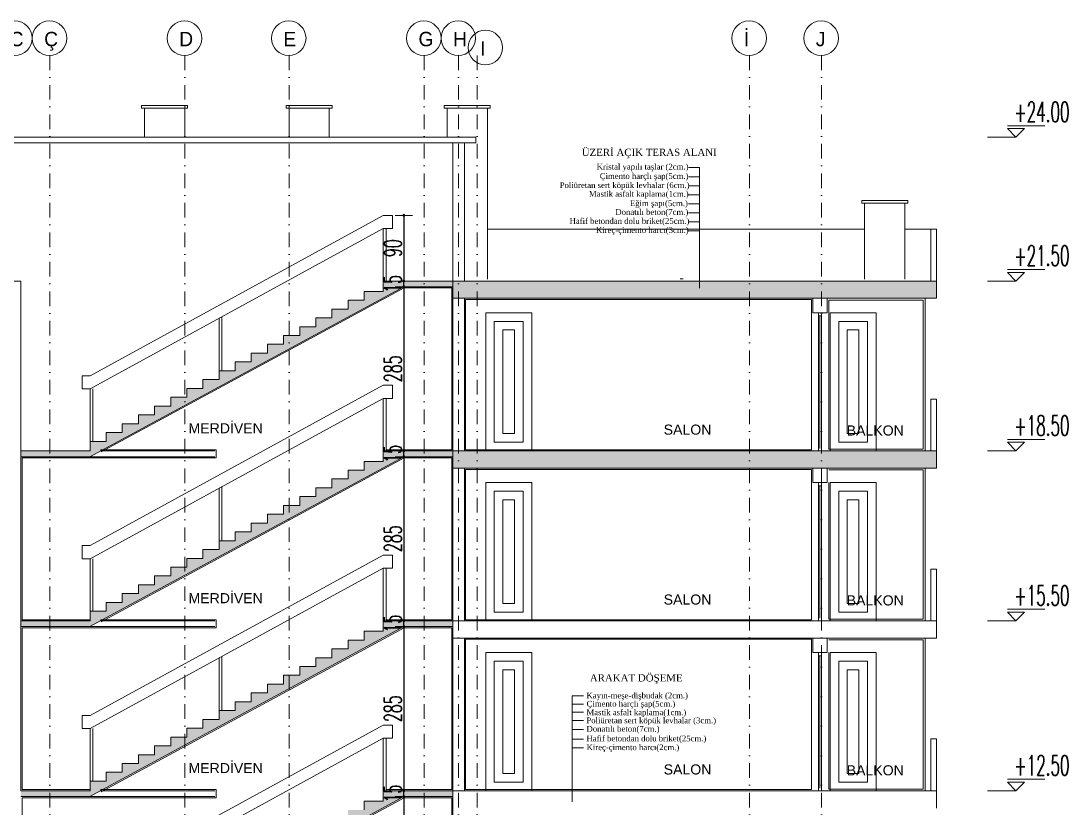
# Model space of a CAD drawing. Header units: millimetres. Extents: x -16104 to 67872, y -88009 to 12107.
# Drawn here: x 105.2 to 559.8, y -7219.9 to -6878.3 of the extents above; entities that cross this region are included whole.
import ezdxf

# ---------------------------------------------------------------- set-up
doc = ezdxf.new("R2010")
doc.units = ezdxf.units.MM
doc.linetypes.add('DASHDOTX2', pattern=[50.8, 25.4, -12.7, 0, -12.7])
doc.layers.get('0').update_dxf_attribs({"color": 241})
doc.layers.add('TARAMA', color=8, linetype='Continuous', lineweight=15)
doc.styles.add('DIM', font='Txttw.shx', dxfattribs={"width": 0.6})
doc.styles.add('OLCU', font='simplex.shx', dxfattribs={"width": 0.6, "height": 1400})
doc.styles.add('ÖLÇÜ', font='times.ttf', dxfattribs={"height": 15})
doc.dimstyles.new('50', dxfattribs={"dimscale": 0, "dimtxt": 30, "dimasz": 1, "dimexe": 0, "dimexo": 2, "dimgap": 4, "dimtad": 1, "dimdec": 0, "dimzin": 0, "dimdsep": 46, "dimtxsty": 'DIM', "dimblk1": 'DOT', "dimblk2": 'DOT', "dimsah": 1, "dimcen": 1.5, "dimdle": 3, "dimse1": 1, "dimse2": 1, "dimclrd": 256, "dimclre": 9, "dimclrt": 256, "dimadec": 0, "dimazin": 0, "dimtfac": 0.24, "dimtdec": 0, "dimtix": 1, "dimtmove": 2, "dimatfit": 3, "dimldrblk": 'DOT', "dimfxl": 0, "dimtolj": 1, "dimtzin": 15, "dimarcsym": 0})
pattern_1 = [(45, (5794.4799, -52093.186), (-1.76776695, 1.76776695), []), (45, (5796.2449, -52093.186), (-1.76776695, 1.76776695), [1.2, -0.5])]

# ---------------------------------------------------------------- blocks, each defined once
blk = doc.blocks.new('DOT')
for p, q in [((-2, 0), (0, 0)), ((0, 15), (0, -15)), ((2, 0), (0, 0))]:
    blk.add_line(p, q)
blk.add_circle((0, 0), 2)
blk = doc.blocks.new('*D3364')
at = {"layer": 'Defpoints', "color": 0, "transparency": 16777216}
for p in [(45251.6, -33472.4), (45271.5, -33586.4), (45272, -33586.4)]:
    blk.add_point(p, dxfattribs=at)
at = {"layer": 'TARAMA', "lineweight": -2, "transparency": 16777216}
blk.add_line((45271.5, -33473.4), (45271.5, -33585.4), dxfattribs=at)
for p, rotation in [((45271.5, -33472.4), 90), ((45271.5, -33586.4), 270)]:
    blk.add_blockref('DOT', p, dxfattribs=dict(at, rotation=rotation))
at = {"layer": 'TARAMA', "transparency": 16777216, "insert": (45252.5, -33529.4), "char_height": 30, "attachment_point": 5, "rotation": 90, "style": 'DIM'}
blk.add_mtext('\\A1;90', dxfattribs=at)
blk = doc.blocks.new('*D3432')
at = {"layer": 'Defpoints', "color": 0, "transparency": 16777216}
for p in [(45271.5, -33586.4), (45271.5, -33586.4), (45271.5, -33596.4)]:
    blk.add_point(p, dxfattribs=at)
at = {"layer": 'TARAMA', "lineweight": -2, "transparency": 16777216}
for p, q in [((45271.5, -33585.4), (45271.5, -33584.4)), ((45271.5, -33596.4), (45271.5, -33586.4)), ((45271.5, -33597.4), (45271.5, -33598.4))]:
    blk.add_line(p, q, dxfattribs=at)
for p, rotation in [((45271.5, -33586.4), 270), ((45271.5, -33596.4), 90)]:
    blk.add_blockref('DOT', p, dxfattribs=dict(at, rotation=rotation))
at = {"layer": 'TARAMA', "transparency": 16777216, "insert": (45252.5, -33591.4), "char_height": 30, "attachment_point": 5, "rotation": 90, "style": 'DIM'}
blk.add_mtext('\\A1;15', dxfattribs=at)
blk = doc.blocks.new('*D3365')
at = {"layer": 'Defpoints', "color": 0, "transparency": 16777216}
for p in [(45271.5, -33596.4), (45271.5, -33881.4), (45271.5, -33881.4)]:
    blk.add_point(p, dxfattribs=at)
at = {"layer": 'TARAMA', "lineweight": -2, "transparency": 16777216}
blk.add_line((45271.5, -33597.4), (45271.5, -33880.4), dxfattribs=at)
for p, rotation in [((45271.5, -33596.4), 90), ((45271.5, -33881.4), 270)]:
    blk.add_blockref('DOT', p, dxfattribs=dict(at, rotation=rotation))
at = {"layer": 'TARAMA', "transparency": 16777216, "insert": (45252.5, -33738.9), "char_height": 30, "attachment_point": 5, "rotation": 90, "style": 'DIM'}
blk.add_mtext('\\A1;285', dxfattribs=at)
blk = doc.blocks.new('*D3375')
at = {"layer": 'Defpoints', "color": 0, "transparency": 16777216}
for p in [(45271.5, -33891.4), (45271.5, -34176.4), (45271.5, -34176.4)]:
    blk.add_point(p, dxfattribs=at)
at = {"layer": 'TARAMA', "lineweight": -2, "transparency": 16777216}
blk.add_line((45271.5, -33892.4), (45271.5, -34175.4), dxfattribs=at)
for p, rotation in [((45271.5, -33891.4), 90), ((45271.5, -34176.4), 270)]:
    blk.add_blockref('DOT', p, dxfattribs=dict(at, rotation=rotation))
at = {"layer": 'TARAMA', "transparency": 16777216, "insert": (45252.5, -34033.9), "char_height": 30, "attachment_point": 5, "rotation": 90, "style": 'DIM'}
blk.add_mtext('\\A1;285', dxfattribs=at)
blk = doc.blocks.new('*D3376')
at = {"layer": 'Defpoints', "color": 0, "transparency": 16777216}
for p in [(45271.5, -34186.4), (45271.5, -34471.4), (45271.5, -34471.4)]:
    blk.add_point(p, dxfattribs=at)
at = {"layer": 'TARAMA', "lineweight": -2, "transparency": 16777216}
blk.add_line((45271.5, -34187.4), (45271.5, -34470.4), dxfattribs=at)
for p, rotation in [((45271.5, -34186.4), 90), ((45271.5, -34471.4), 270)]:
    blk.add_blockref('DOT', p, dxfattribs=dict(at, rotation=rotation))
at = {"layer": 'TARAMA', "transparency": 16777216, "insert": (45252.5, -34328.9), "char_height": 30, "attachment_point": 5, "rotation": 90, "style": 'DIM'}
blk.add_mtext('\\A1;285', dxfattribs=at)
blk = doc.blocks.new('*D3377')
at = {"layer": 'Defpoints', "color": 0, "transparency": 16777216}
for p in [(45271.5, -34481.4), (45271.5, -34766.4), (45271.5, -34766.4)]:
    blk.add_point(p, dxfattribs=at)
at = {"layer": 'TARAMA', "lineweight": -2, "transparency": 16777216}
blk.add_line((45271.5, -34482.4), (45271.5, -34765.4), dxfattribs=at)
for p, rotation in [((45271.5, -34481.4), 90), ((45271.5, -34766.4), 270)]:
    blk.add_blockref('DOT', p, dxfattribs=dict(at, rotation=rotation))
at = {"layer": 'TARAMA', "transparency": 16777216, "insert": (45252.5, -34623.9), "char_height": 30, "attachment_point": 5, "rotation": 90, "style": 'DIM'}
blk.add_mtext('\\A1;285', dxfattribs=at)
blk = doc.blocks.new('*D3381')
at = {"layer": 'Defpoints', "color": 0, "transparency": 16777216}
for p in [(45271.5, -33881.4), (45271.5, -33881.4), (45271.5, -33891.4)]:
    blk.add_point(p, dxfattribs=at)
at = {"layer": 'TARAMA', "lineweight": -2, "transparency": 16777216}
for p, q in [((45271.5, -33880.4), (45271.5, -33879.4)), ((45271.5, -33891.4), (45271.5, -33881.4)), ((45271.5, -33892.4), (45271.5, -33893.4))]:
    blk.add_line(p, q, dxfattribs=at)
for p, rotation in [((45271.5, -33881.4), 270), ((45271.5, -33891.4), 90)]:
    blk.add_blockref('DOT', p, dxfattribs=dict(at, rotation=rotation))
at = {"layer": 'TARAMA', "transparency": 16777216, "insert": (45252.5, -33886.4), "char_height": 30, "attachment_point": 5, "rotation": 90, "style": 'DIM'}
blk.add_mtext('\\A1;15', dxfattribs=at)
blk = doc.blocks.new('*D3382')
at = {"layer": 'Defpoints', "color": 0, "transparency": 16777216}
for p in [(45271.5, -34176.4), (45271.5, -34176.4), (45271.5, -34186.4)]:
    blk.add_point(p, dxfattribs=at)
at = {"layer": 'TARAMA', "lineweight": -2, "transparency": 16777216}
for p, q in [((45271.5, -34175.4), (45271.5, -34174.4)), ((45271.5, -34186.4), (45271.5, -34176.4)), ((45271.5, -34187.4), (45271.5, -34188.4))]:
    blk.add_line(p, q, dxfattribs=at)
for p, rotation in [((45271.5, -34176.4), 270), ((45271.5, -34186.4), 90)]:
    blk.add_blockref('DOT', p, dxfattribs=dict(at, rotation=rotation))
at = {"layer": 'TARAMA', "transparency": 16777216, "insert": (45252.5, -34181.4), "char_height": 30, "attachment_point": 5, "rotation": 90, "style": 'DIM'}
blk.add_mtext('\\A1;15', dxfattribs=at)
blk = doc.blocks.new('*D3383')
at = {"layer": 'Defpoints', "color": 0, "transparency": 16777216}
for p in [(45271.5, -34471.4), (45271.5, -34471.4), (45271.5, -34481.4)]:
    blk.add_point(p, dxfattribs=at)
at = {"layer": 'TARAMA', "lineweight": -2, "transparency": 16777216}
for p, q in [((45271.5, -34470.4), (45271.5, -34469.4)), ((45271.5, -34481.4), (45271.5, -34471.4)), ((45271.5, -34482.4), (45271.5, -34483.4))]:
    blk.add_line(p, q, dxfattribs=at)
for p, rotation in [((45271.5, -34471.4), 270), ((45271.5, -34481.4), 90)]:
    blk.add_blockref('DOT', p, dxfattribs=dict(at, rotation=rotation))
at = {"layer": 'TARAMA', "transparency": 16777216, "insert": (45252.5, -34476.4), "char_height": 30, "attachment_point": 5, "rotation": 90, "style": 'DIM'}
blk.add_mtext('\\A1;15', dxfattribs=at)
blk = doc.blocks.new('POK')
at = {"layer": 'TARAMA'}
h = blk.add_hatch(dxfattribs=at)
h.set_pattern_fill('JIS_STN_2.5,_O', color=256)
h.set_pattern_definition(pattern_1)
h.paths.add_polyline_path([(45271.5, -33596.4), (45356.6, -33596.4), (45356.6, -33586.4), (45235.6, -33586.4), (45235.6, -33604.5), (45202.6, -33604.5), (45202.6, -33619.8), (45174.6, -33619.8), (45174.6, -33635.1), (45146.6, -33635.1), (45146.6, -33650.4), (45118.6, -33650.4), (45118.6, -33665.7), (45090.6, -33665.7), (45090.6, -33681), (45062.6, -33681), (45062.6, -33696.3), (45034.6, -33696.3), (45034.6, -33711.6), (45006.6, -33711.6), (45006.6, -33727), (44978.6, -33727), (44978.6, -33742.3), (44950.6, -33742.3), (44950.6, -33757.6), (44922.6, -33757.6), (44922.6, -33772.9), (44894.6, -33772.9), (44894.6, -33788.2), (44866.6, -33788.2), (44866.6, -33803.5), (44838.6, -33803.5), (44838.6, -33818.8), (44810.6, -33818.8), (44810.6, -33834.1), (44782.6, -33834.1), (44782.6, -33849.4), (44754.6, -33849.4), (44754.6, -33864.8), (44726.6, -33864.8), (44726.6, -33881.4), (44606.6, -33881.4), (44606.6, -33891.4), (44726.3, -33891.4)])
h = blk.add_hatch(dxfattribs=at)
h.set_pattern_fill('JIS_STN_2.5,_O', color=256)
h.set_pattern_definition(pattern_1)
h.paths.add_polyline_path([(46196.6, -33616.4), (46196.6, -33586.4), (46006.6, -33586.4), (45356.6, -33586.4), (45356.6, -33616.4)])
h = blk.add_hatch(dxfattribs=at)
h.set_pattern_fill('JIS_STN_2.5,_O', color=256)
h.set_pattern_definition([(45, (5794.4799, -52388.186), (-1.76776695, 1.76776695), []), (45, (5796.2449, -52388.186), (-1.76776695, 1.76776695), [1.2, -0.5])])
h.paths.add_polyline_path([(45271.5, -33891.4), (45356.6, -33891.4), (45356.6, -33881.4), (45235.6, -33881.4), (45235.6, -33899.5), (45202.6, -33899.5), (45202.6, -33914.8), (45174.6, -33914.8), (45174.6, -33930.1), (45146.6, -33930.1), (45146.6, -33945.4), (45118.6, -33945.4), (45118.6, -33960.7), (45090.6, -33960.7), (45090.6, -33976), (45062.6, -33976), (45062.6, -33991.3), (45034.6, -33991.3), (45034.6, -34006.6), (45006.6, -34006.6), (45006.6, -34022), (44978.6, -34022), (44978.6, -34037.3), (44950.6, -34037.3), (44950.6, -34052.6), (44922.6, -34052.6), (44922.6, -34067.9), (44894.6, -34067.9), (44894.6, -34083.2), (44866.6, -34083.2), (44866.6, -34098.5), (44838.6, -34098.5), (44838.6, -34113.8), (44810.6, -34113.8), (44810.6, -34129.1), (44782.6, -34129.1), (44782.6, -34144.4), (44754.6, -34144.4), (44754.6, -34159.8), (44726.6, -34159.8), (44726.6, -34176.4), (44606.6, -34176.4), (44606.6, -34186.4), (44726.3, -34186.4)])
h = blk.add_hatch(dxfattribs=at)
h.set_pattern_fill('JIS_STN_2.5,_O', color=256)
h.set_pattern_definition(pattern_1)
h.paths.add_polyline_path([(46196.6, -33911.4), (46196.6, -33881.4), (46006.6, -33881.4), (45356.6, -33881.4), (45356.6, -33911.4)])
h = blk.add_hatch(dxfattribs=at)
h.set_pattern_fill('JIS_STN_2.5,_O', color=256)
h.set_pattern_definition([(45, (5794.4799, -52388.186), (-1.76776695, 1.76776695), []), (45, (5796.2449, -52388.186), (-1.76776695, 1.76776695), [1.2, -0.5])])
h.paths.add_polyline_path([(45356.6, -33911.4), (46196.6, -33911.4), (46196.6, -33881.4), (46006.6, -33881.4), (45356.6, -33881.4)])
h = blk.add_hatch(dxfattribs=at)
h.set_pattern_fill('JIS_STN_2.5,_O', color=256)
h.set_pattern_definition([(45, (5794.4799, -52683.186), (-1.76776695, 1.76776695), []), (45, (5796.2449, -52683.186), (-1.76776695, 1.76776695), [1.2, -0.5])])
h.paths.add_polyline_path([(45356.6, -33881.4), (45356.6, -33911.4), (46196.6, -33911.4), (46196.6, -33881.4), (46006.6, -33881.4)])
h = blk.add_hatch(dxfattribs=at)
h.set_pattern_fill('JIS_STN_2.5,_O', color=256)
h.set_pattern_definition([(45, (5794.4799, -52978.186), (-1.76776695, 1.76776695), []), (45, (5796.2449, -52978.186), (-1.76776695, 1.76776695), [1.2, -0.5])])
h.paths.add_polyline_path([(45356.6, -33881.4), (45356.6, -33911.4), (46196.6, -33911.4), (46196.6, -33881.4), (46006.6, -33881.4)])
h = blk.add_hatch(dxfattribs=at)
h.set_pattern_fill('JIS_STN_2.5,_O', color=256)
h.set_pattern_definition([(45, (5794.4799, -53273.186), (-1.76776695, 1.76776695), []), (45, (5796.2449, -53273.186), (-1.76776695, 1.76776695), [1.2, -0.5])])
h.paths.add_polyline_path([(45356.6, -33881.4), (45356.6, -33911.4), (46196.6, -33911.4), (46196.6, -33881.4), (46006.6, -33881.4)])
h = blk.add_hatch(dxfattribs=at)
h.set_pattern_fill('JIS_STN_2.5,_O', color=256)
h.set_pattern_definition([(45, (5794.4799, -53568.186), (-1.76776695, 1.76776695), []), (45, (5796.2449, -53568.186), (-1.76776695, 1.76776695), [1.2, -0.5])])
h.paths.add_polyline_path([(45356.6, -33881.4), (45356.6, -33911.4), (46196.6, -33911.4), (46196.6, -33881.4), (46006.6, -33881.4)])
h = blk.add_hatch(dxfattribs=at)
h.set_pattern_fill('JIS_STN_2.5,_O', color=256)
h.set_pattern_definition([(45, (5794.4799, -52683.186), (-1.76776695, 1.76776695), []), (45, (5796.2449, -52683.186), (-1.76776695, 1.76776695), [1.2, -0.5])])
h.paths.add_polyline_path([(45271.5, -34186.4), (45356.6, -34186.4), (45356.6, -34176.4), (45235.6, -34176.4), (45235.6, -34194.5), (45202.6, -34194.5), (45202.6, -34209.8), (45174.6, -34209.8), (45174.6, -34225.1), (45146.6, -34225.1), (45146.6, -34240.4), (45118.6, -34240.4), (45118.6, -34255.7), (45090.6, -34255.7), (45090.6, -34271), (45062.6, -34271), (45062.6, -34286.3), (45034.6, -34286.3), (45034.6, -34301.6), (45006.6, -34301.6), (45006.6, -34317), (44978.6, -34317), (44978.6, -34332.3), (44950.6, -34332.3), (44950.6, -34347.6), (44922.6, -34347.6), (44922.6, -34362.9), (44894.6, -34362.9), (44894.6, -34378.2), (44866.6, -34378.2), (44866.6, -34393.5), (44838.6, -34393.5), (44838.6, -34408.8), (44810.6, -34408.8), (44810.6, -34424.1), (44782.6, -34424.1), (44782.6, -34439.4), (44754.6, -34439.4), (44754.6, -34454.8), (44726.6, -34454.8), (44726.6, -34471.4), (44606.6, -34471.4), (44606.6, -34481.4), (44726.3, -34481.4)])
h = blk.add_hatch(dxfattribs=at)
h.set_pattern_fill('JIS_STN_2.5,_O', color=256)
h.set_pattern_definition([(45, (5794.4799, -52978.186), (-1.76776695, 1.76776695), []), (45, (5796.2449, -52978.186), (-1.76776695, 1.76776695), [1.2, -0.5])])
h.paths.add_polyline_path([(45271.5, -34481.4), (45356.6, -34481.4), (45356.6, -34471.4), (45235.6, -34471.4), (45235.6, -34489.5), (45202.6, -34489.5), (45202.6, -34504.8), (45174.6, -34504.8), (45174.6, -34520.1), (45146.6, -34520.1), (45146.6, -34535.4), (45118.6, -34535.4), (45118.6, -34550.7), (45090.6, -34550.7), (45090.6, -34566), (45062.6, -34566), (45062.6, -34581.3), (45034.6, -34581.3), (45034.6, -34596.6), (45006.6, -34596.6), (45006.6, -34612), (44978.6, -34612), (44978.6, -34627.3), (44950.6, -34627.3), (44950.6, -34642.6), (44922.6, -34642.6), (44922.6, -34657.9), (44894.6, -34657.9), (44894.6, -34673.2), (44866.6, -34673.2), (44866.6, -34688.5), (44838.6, -34688.5), (44838.6, -34703.8), (44810.6, -34703.8), (44810.6, -34719.1), (44782.6, -34719.1), (44782.6, -34734.4), (44754.6, -34734.4), (44754.6, -34749.8), (44726.6, -34749.8), (44726.6, -34766.4), (44606.6, -34766.4), (44606.6, -34776.4), (44726.3, -34776.4)])
at = {"layer": 'TARAMA', "linetype": 'DASHDOTX2'}
for p, q in [((44656.6, -33194.9), (44656.6, -36004.4)), ((44891.1, -33194.9), (44891.1, -36004.4)), ((45072.1, -33194.9), (45072.1, -36004.4)), ((45306.6, -33194.9), (45306.6, -36004.4)), ((45366.6, -33194.9), (45366.6, -36004.4)), ((45398.6, -33194.9), (45398.6, -36004.4)), ((45871.6, -33194.9), (45871.6, -36004.4)), ((45996.6, -33194.9), (45996.6, -36004.4))]:
    blk.add_line(p, q, dxfattribs=at)
at = {"layer": 'TARAMA'}
for p, q in [((44816.1, -33281.4), (44816.1, -33286.4)), ((44816.1, -33281.4), (44896.1, -33281.4)), ((44816.1, -33286.4), (44896.1, -33286.4)), ((44821.1, -33286.4), (44821.1, -33336.4)), ((44891.1, -33286.4), (44891.1, -33336.4)), ((44896.1, -33281.4), (44896.1, -33286.4)), ((45067.1, -33281.4), (45067.1, -33286.4)), ((45067.1, -33281.4), (45147.1, -33281.4)), ((45067.1, -33286.4), (45147.1, -33286.4)), ((45072.1, -33286.4), (45072.1, -33336.4)), ((45142.1, -33286.4), (45142.1, -33336.4)), ((45147.1, -33281.4), (45147.1, -33286.4)), ((45341.6, -33281.4), (45341.6, -33286.4)), ((45341.6, -33281.4), (45421.6, -33281.4)), ((45341.6, -33286.4), (45421.6, -33286.4)), ((45346.6, -33286.4), (45346.6, -33336.4)), ((45416.6, -33286.4), (45416.6, -33583.4)), ((45421.6, -33281.4), (45421.6, -33286.4)), ((44566.6, -33336.4), (45396.6, -33336.4)), ((44566.6, -33346.4), (45396.6, -33346.4)), ((44566.6, -33346.4), (45396.6, -33346.4)), ((45356.6, -33586.4), (45356.6, -33346.4)), ((45356.6, -33586.4), (45356.6, -33346.4)), ((45376.6, -33586.4), (45376.6, -33346.4)), ((45376.6, -33586.4), (45376.6, -33346.4)), ((45396.6, -33346.4), (45396.6, -33336.4)), ((45765.9, -33389.2), (45785.1, -33389.2)), ((45785.1, -33389.2), (45785.1, -33599.1)), ((45765.9, -33405.3), (45785.1, -33405.3)), ((45765.9, -33421.4), (45785.1, -33421.4)), ((45765.9, -33437), (45785.1, -33437)), ((45765.9, -33452.5), (45785.1, -33452.5)), ((46066.6, -33446.4), (46066.6, -33451.4)), ((46066.6, -33446.4), (46146.6, -33446.4)), ((46066.6, -33451.4), (46146.6, -33451.4)), ((46071.6, -33451.4), (46071.6, -33583.4)), ((46141.6, -33451.4), (46141.6, -33583.4)), ((46146.6, -33446.4), (46146.6, -33451.4)), ((44726.6, -33750.8), (45235.6, -33472.4)), ((44726.6, -33750.8), (45235.6, -33472.4)), ((45235.6, -33472.4), (45251.6, -33472.4)), ((45235.6, -33472.4), (45251.6, -33472.4)), ((45251.6, -33472.4), (45251.6, -33495.2)), ((45251.6, -33472.4), (45251.6, -33495.2)), ((45765.9, -33468.1), (45785.1, -33468.1)), ((45765.9, -33483.7), (45785.1, -33483.7)), ((44726.6, -33773.6), (45235.6, -33495.2)), ((44726.6, -33773.6), (45235.6, -33495.2)), ((45235.6, -33586.4), (45235.6, -33495.2)), ((45235.6, -33495.2), (45251.6, -33495.2)), ((45235.6, -33586.4), (45235.6, -33495.2)), ((45235.6, -33495.2), (45251.6, -33495.2)), ((45240.6, -33586.4), (45240.6, -33495.2)), ((45240.6, -33586.4), (45240.6, -33495.2)), ((46071.6, -33496.4), (45416.6, -33496.4)), ((45765.9, -33499.3), (45785.1, -33499.3)), ((46186.6, -33496.4), (46141.6, -33496.4)), ((46186.6, -33496.4), (46196.6, -33496.4)), ((46186.6, -33496.4), (46186.6, -33586.4)), ((46186.6, -33496.4), (46186.6, -33586.4)), ((46196.6, -33496.4), (46196.6, -33616.4)), ((45751.6, -33582.6), (45756.6, -33582.6)), ((44391.6, -33586.4), (44606.6, -33586.4)), ((44606.6, -33586.4), (44606.6, -33881.4)), ((44726.3, -33891.4), (45271.5, -33596.4)), ((45235.6, -33586.4), (45235.6, -33604.5)), ((45356.6, -33586.4), (45235.6, -33586.4)), ((45356.6, -33596.4), (45271.5, -33596.4)), ((45356.6, -33586.4), (46176.6, -33586.4)), ((45356.6, -33586.4), (45356.6, -33881.4)), ((46006.6, -33586.4), (46196.6, -33586.4)), ((46196.6, -33616.4), (46196.6, -33586.4)), ((45174.6, -33619.8), (45174.6, -33635.1)), ((45174.6, -33619.8), (45202.6, -33619.8)), ((45202.6, -33604.5), (45202.6, -33619.8)), ((45202.6, -33604.5), (45235.6, -33604.5)), ((45356.6, -33616.4), (46196.6, -33616.4)), ((45376.6, -33616.4), (45376.6, -33881.4)), ((45981.6, -33616.4), (45981.6, -33641.4)), ((46006.6, -33616.4), (46006.6, -33641.4)), ((46009.6, -33641.4), (46009.6, -33619.4)), ((46176.6, -33616.4), (46176.6, -33881.4)), ((45146.6, -33635.1), (45146.6, -33650.4)), ((45146.6, -33635.1), (45174.6, -33635.1)), ((44950.6, -33742.3), (44950.6, -33651.1)), ((44955.6, -33742.3), (44955.6, -33648.4)), ((45118.6, -33650.4), (45118.6, -33665.7)), ((45118.6, -33650.4), (45146.6, -33650.4)), ((45981.6, -33641.4), (46006.6, -33641.4)), ((45991.6, -33641.4), (45991.6, -33881.4)), ((45991.6, -33647.1), (45996.6, -33647.1)), ((45994.1, -33647.1), (45994.1, -33876.9)), ((45996.6, -33641.4), (45996.6, -33881.4)), ((45090.6, -33665.7), (45090.6, -33681)), ((45090.6, -33665.7), (45118.6, -33665.7)), ((45062.6, -33681), (45062.6, -33696.3)), ((45062.6, -33681), (45090.6, -33681)), ((45006.6, -33711.6), (45006.6, -33727)), ((45006.6, -33711.6), (45034.6, -33711.6)), ((45034.6, -33696.3), (45034.6, -33711.6)), ((45034.6, -33696.3), (45062.6, -33696.3)), ((44978.6, -33727), (44978.6, -33742.3)), ((44978.6, -33727), (45006.6, -33727)), ((44950.6, -33742.3), (44950.6, -33757.6)), ((44950.6, -33742.3), (44978.6, -33742.3)), ((44726.6, -33750.8), (44713, -33750.8)), ((44713, -33750.8), (44713, -33773.6)), ((44922.6, -33757.6), (44922.6, -33772.9)), ((44922.6, -33757.6), (44950.6, -33757.6)), ((44726.6, -33773.6), (44713, -33773.6)), ((44726.6, -34045.8), (45235.6, -33767.4)), ((44726.6, -34045.8), (45235.6, -33767.4)), ((44726.6, -33864.8), (44726.6, -33773.6)), ((44731.6, -33864.8), (44731.6, -33773.6)), ((44894.6, -33772.9), (44894.6, -33788.2)), ((44894.6, -33772.9), (44922.6, -33772.9)), ((45235.6, -33767.4), (45251.6, -33767.4)), ((45235.6, -33767.4), (45251.6, -33767.4)), ((45251.6, -33767.4), (45251.6, -33790.2)), ((45251.6, -33767.4), (45251.6, -33790.2)), ((44726.6, -34068.6), (45235.6, -33790.2)), ((44726.6, -34068.6), (45235.6, -33790.2)), ((44866.6, -33788.2), (44866.6, -33803.5)), ((44866.6, -33788.2), (44894.6, -33788.2)), ((45235.6, -33881.4), (45235.6, -33790.2)), ((45235.6, -33790.2), (45251.6, -33790.2)), ((45235.6, -33881.4), (45235.6, -33790.2)), ((45235.6, -33790.2), (45251.6, -33790.2)), ((45240.6, -33881.4), (45240.6, -33790.2)), ((45240.6, -33881.4), (45240.6, -33790.2)), ((46186.6, -33791.4), (46196.6, -33791.4)), ((46186.6, -33791.4), (46186.6, -33881.4)), ((46186.6, -33791.4), (46186.6, -33881.4)), ((46196.6, -33791.4), (46196.6, -33911.4)), ((44810.6, -33818.8), (44810.6, -33834.1)), ((44810.6, -33818.8), (44838.6, -33818.8)), ((44838.6, -33803.5), (44838.6, -33818.8)), ((44838.6, -33803.5), (44866.6, -33803.5)), ((44782.6, -33834.1), (44782.6, -33849.4)), ((44782.6, -33834.1), (44810.6, -33834.1)), ((44754.6, -33849.4), (44754.6, -33864.8)), ((44754.6, -33849.4), (44782.6, -33849.4)), ((44726.6, -33864.8), (44726.6, -33881.4)), ((44726.6, -33864.8), (44754.6, -33864.8)), ((44606.6, -33881.4), (44606.6, -34176.4)), ((44606.6, -33881.4), (44726.6, -33881.4)), ((44606.6, -33891.4), (44726.3, -33891.4)), ((44726.3, -34186.4), (45271.5, -33891.4)), ((44726.3, -33891.4), (44943.4, -33891.4)), ((44744.8, -33881.4), (44943.4, -33881.4)), ((45235.6, -33881.4), (45235.6, -33899.5)), ((45356.6, -33881.4), (45235.6, -33881.4)), ((45356.6, -33891.4), (45271.5, -33891.4)), ((45356.6, -33881.4), (46006.6, -33881.4)), ((45356.6, -33881.4), (45356.6, -34176.4)), ((46006.6, -33881.4), (46196.6, -33881.4)), ((45202.6, -33899.5), (45202.6, -33914.8)), ((45202.6, -33899.5), (45235.6, -33899.5)), ((45356.6, -33911.4), (46196.6, -33911.4)), ((45376.6, -33911.4), (45376.6, -34176.4)), ((45981.6, -33911.4), (45981.6, -33936.4)), ((46006.6, -33911.4), (46006.6, -33936.4)), ((46176.6, -33911.4), (46176.6, -34176.4)), ((45146.6, -33930.1), (45146.6, -33945.4)), ((45146.6, -33930.1), (45174.6, -33930.1)), ((45174.6, -33914.8), (45174.6, -33930.1)), ((45174.6, -33914.8), (45202.6, -33914.8)), ((44950.6, -34037.3), (44950.6, -33946.1)), ((44955.6, -34037.3), (44955.6, -33943.4)), ((45118.6, -33945.4), (45118.6, -33960.7)), ((45118.6, -33945.4), (45146.6, -33945.4)), ((45981.6, -33936.4), (46006.6, -33936.4)), ((45991.6, -33936.4), (45991.6, -34176.4)), ((45991.6, -33942.1), (45996.6, -33942.1)), ((45994.1, -33942.1), (45994.1, -34171.9)), ((45996.6, -33936.4), (45996.6, -34176.4)), ((45090.6, -33960.7), (45090.6, -33976)), ((45090.6, -33960.7), (45118.6, -33960.7)), ((45062.6, -33976), (45062.6, -33991.3)), ((45062.6, -33976), (45090.6, -33976)), ((45034.6, -33991.3), (45034.6, -34006.6)), ((45034.6, -33991.3), (45062.6, -33991.3)), ((45006.6, -34006.6), (45006.6, -34022)), ((45006.6, -34006.6), (45034.6, -34006.6)), ((44950.6, -34037.3), (44950.6, -34052.6)), ((44950.6, -34037.3), (44978.6, -34037.3)), ((44978.6, -34022), (44978.6, -34037.3)), ((44978.6, -34022), (45006.6, -34022)), ((44726.6, -34045.8), (44713, -34045.8)), ((44713, -34045.8), (44713, -34068.6)), ((44922.6, -34052.6), (44922.6, -34067.9)), ((44922.6, -34052.6), (44950.6, -34052.6)), ((44726.6, -34068.6), (44713, -34068.6)), ((44726.6, -34340.8), (45235.6, -34062.4)), ((44726.6, -34340.8), (45235.6, -34062.4)), ((44726.6, -34159.8), (44726.6, -34068.6)), ((44731.6, -34159.8), (44731.6, -34068.6)), ((44894.6, -34067.9), (44894.6, -34083.2)), ((44894.6, -34067.9), (44922.6, -34067.9)), ((45235.6, -34062.4), (45251.6, -34062.4)), ((45235.6, -34062.4), (45251.6, -34062.4)), ((45251.6, -34062.4), (45251.6, -34085.2)), ((45251.6, -34062.4), (45251.6, -34085.2)), ((44726.6, -34363.6), (45235.6, -34085.2)), ((44726.6, -34363.6), (45235.6, -34085.2)), ((44866.6, -34083.2), (44866.6, -34098.5)), ((44866.6, -34083.2), (44894.6, -34083.2)), ((45235.6, -34176.4), (45235.6, -34085.2)), ((45235.6, -34085.2), (45251.6, -34085.2)), ((45235.6, -34176.4), (45235.6, -34085.2)), ((45235.6, -34085.2), (45251.6, -34085.2)), ((45240.6, -34176.4), (45240.6, -34085.2)), ((45240.6, -34176.4), (45240.6, -34085.2)), ((46186.6, -34086.4), (46196.6, -34086.4)), ((46186.6, -34086.4), (46186.6, -34176.4)), ((46186.6, -34086.4), (46186.6, -34176.4)), ((46196.6, -34086.4), (46196.6, -34206.4)), ((44838.6, -34098.5), (44838.6, -34113.8)), ((44838.6, -34098.5), (44866.6, -34098.5)), ((44782.6, -34129.1), (44782.6, -34144.4)), ((44782.6, -34129.1), (44810.6, -34129.1)), ((44810.6, -34113.8), (44810.6, -34129.1)), ((44810.6, -34113.8), (44838.6, -34113.8)), ((44754.6, -34144.4), (44754.6, -34159.8)), ((44754.6, -34144.4), (44782.6, -34144.4)), ((44726.6, -34159.8), (44726.6, -34176.4)), ((44726.6, -34159.8), (44754.6, -34159.8)), ((44606.6, -34176.4), (44606.6, -34471.4)), ((44606.6, -34176.4), (44726.6, -34176.4)), ((44744.8, -34176.4), (44943.4, -34176.4)), ((45235.6, -34176.4), (45235.6, -34194.5)), ((45356.6, -34176.4), (45235.6, -34176.4)), ((45356.6, -34176.4), (46006.6, -34176.4)), ((45356.6, -34176.4), (45356.6, -34471.4)), ((46006.6, -34176.4), (46196.6, -34176.4)), ((44606.6, -34186.4), (44726.3, -34186.4)), ((44726.3, -34481.4), (45271.5, -34186.4)), ((44726.3, -34186.4), (44943.4, -34186.4)), ((45202.6, -34194.5), (45202.6, -34209.8)), ((45202.6, -34194.5), (45235.6, -34194.5)), ((45356.6, -34186.4), (45271.5, -34186.4)), ((45174.6, -34209.8), (45174.6, -34225.1)), ((45174.6, -34209.8), (45202.6, -34209.8)), ((45356.6, -34206.4), (46196.6, -34206.4)), ((45376.6, -34206.4), (45376.6, -34471.4)), ((45981.6, -34206.4), (45981.6, -34231.4)), ((46006.6, -34206.4), (46006.6, -34231.4)), ((46176.6, -34206.4), (46176.6, -34471.4)), ((44955.6, -34332.3), (44955.6, -34238.4)), ((45146.6, -34225.1), (45146.6, -34240.4)), ((45146.6, -34225.1), (45174.6, -34225.1)), ((45981.6, -34231.4), (46006.6, -34231.4)), ((45991.6, -34231.4), (45991.6, -34471.4)), ((45991.6, -34237.1), (45996.6, -34237.1)), ((45994.1, -34237.1), (45994.1, -34466.9)), ((45996.6, -34231.4), (45996.6, -34471.4)), ((44950.6, -34332.3), (44950.6, -34241.1)), ((45090.6, -34255.7), (45090.6, -34271)), ((45090.6, -34255.7), (45118.6, -34255.7)), ((45118.6, -34240.4), (45118.6, -34255.7)), ((45118.6, -34240.4), (45146.6, -34240.4)), ((45062.6, -34271), (45062.6, -34286.3)), ((45062.6, -34271), (45090.6, -34271)), ((45034.6, -34286.3), (45034.6, -34301.6)), ((45034.6, -34286.3), (45062.6, -34286.3)), ((45006.6, -34301.6), (45006.6, -34317)), ((45006.6, -34301.6), (45034.6, -34301.6)), ((45564, -34306.4), (45564, -34490.8)), ((45583.2, -34306.4), (45564, -34306.4)), ((45583.2, -34306.4), (45564, -34306.4)), ((44978.6, -34317), (44978.6, -34332.3)), ((44978.6, -34317), (45006.6, -34317)), ((45583.2, -34320.8), (45564, -34320.8)), ((45583.2, -34320.8), (45564, -34320.8)), ((44726.6, -34340.8), (44713, -34340.8)), ((44713, -34340.8), (44713, -34363.6)), ((44922.6, -34347.6), (44922.6, -34362.9)), ((44922.6, -34347.6), (44950.6, -34347.6)), ((44950.6, -34332.3), (44950.6, -34347.6)), ((44950.6, -34332.3), (44978.6, -34332.3)), ((45583.2, -34335.2), (45564, -34335.2)), ((44726.6, -34363.6), (44713, -34363.6)), ((44726.6, -34635.8), (45235.6, -34357.4)), ((44726.6, -34635.8), (45235.6, -34357.4)), ((44726.6, -34454.8), (44726.6, -34363.6)), ((44731.6, -34454.8), (44731.6, -34363.6)), ((44894.6, -34362.9), (44894.6, -34378.2)), ((44894.6, -34362.9), (44922.6, -34362.9)), ((45235.6, -34357.4), (45251.6, -34357.4)), ((45235.6, -34357.4), (45251.6, -34357.4)), ((45251.6, -34357.4), (45251.6, -34380.2)), ((45251.6, -34357.4), (45251.6, -34380.2)), ((45583.2, -34349.6), (45564, -34349.6)), ((45583.2, -34365), (45564, -34365)), ((44726.6, -34658.6), (45235.6, -34380.2)), ((44726.6, -34658.6), (45235.6, -34380.2)), ((44866.6, -34378.2), (44866.6, -34393.5)), ((44866.6, -34378.2), (44894.6, -34378.2)), ((45235.6, -34471.4), (45235.6, -34380.2)), ((45235.6, -34380.2), (45251.6, -34380.2)), ((45235.6, -34471.4), (45235.6, -34380.2)), ((45235.6, -34380.2), (45251.6, -34380.2)), ((45240.6, -34471.4), (45240.6, -34380.2)), ((45240.6, -34471.4), (45240.6, -34380.2)), ((45583.2, -34382), (45564, -34382)), ((46186.6, -34381.4), (46196.6, -34381.4)), ((46186.6, -34381.4), (46186.6, -34471.4)), ((46186.6, -34381.4), (46186.6, -34471.4)), ((46196.6, -34381.4), (46196.6, -34501.4)), ((44838.6, -34393.5), (44838.6, -34408.8)), ((44838.6, -34393.5), (44866.6, -34393.5)), ((45583.2, -34396.7), (45564, -34396.7)), ((44810.6, -34408.8), (44810.6, -34424.1)), ((44810.6, -34408.8), (44838.6, -34408.8)), ((44754.6, -34439.4), (44754.6, -34454.8)), ((44754.6, -34439.4), (44782.6, -34439.4)), ((44782.6, -34424.1), (44782.6, -34439.4)), ((44782.6, -34424.1), (44810.6, -34424.1)), ((44726.6, -34454.8), (44726.6, -34471.4)), ((44726.6, -34454.8), (44754.6, -34454.8)), ((44606.6, -34471.4), (44726.6, -34471.4)), ((44744.8, -34471.4), (44943.4, -34471.4)), ((45235.6, -34471.4), (45235.6, -34489.5)), ((45356.6, -34471.4), (45235.6, -34471.4)), ((45356.6, -34471.4), (46006.6, -34471.4)), ((45356.6, -34471.4), (45356.6, -34766.4)), ((46006.6, -34471.4), (46196.6, -34471.4)), ((44606.6, -34481.4), (44726.3, -34481.4)), ((44726.3, -34776.4), (45271.5, -34481.4)), ((44726.3, -34481.4), (44943.4, -34481.4)), ((45202.6, -34489.5), (45202.6, -34504.8)), ((45202.6, -34489.5), (45235.6, -34489.5)), ((45356.6, -34481.4), (45271.5, -34481.4))]:
    blk.add_line(p, q, dxfattribs=at)
at = {"layer": 'TARAMA', "ltscale": 0.01}
for p, q in [((46319.5, -33316.8), (46384.5, -33316.8)), ((46334.5, -33336.8), (46319.5, -33321.8)), ((46319.5, -33321.8), (46349.5, -33321.8)), ((46334.5, -33336.8), (46349.5, -33321.8)), ((46334.5, -33336.8), (46285.2, -33336.8)), ((46319.5, -33566.4), (46384.5, -33566.4)), ((46334.5, -33586.4), (46319.5, -33571.4)), ((46319.5, -33571.4), (46349.5, -33571.4)), ((46334.5, -33586.4), (46349.5, -33571.4)), ((46334.5, -33586.4), (46285.2, -33586.4)), ((46319.5, -33861.4), (46384.5, -33861.4)), ((46334.5, -33881.4), (46319.5, -33866.4)), ((46319.5, -33866.4), (46349.5, -33866.4)), ((46334.5, -33881.4), (46349.5, -33866.4)), ((46334.5, -33881.4), (46285.2, -33881.4)), ((46319.5, -34156.4), (46384.5, -34156.4)), ((46334.5, -34176.4), (46319.5, -34161.4)), ((46319.5, -34161.4), (46349.5, -34161.4)), ((46334.5, -34176.4), (46349.5, -34161.4)), ((46334.5, -34176.4), (46285.2, -34176.4)), ((46319.5, -34451.4), (46384.5, -34451.4)), ((46334.5, -34471.4), (46319.5, -34456.4)), ((46319.5, -34456.4), (46349.5, -34456.4)), ((46334.5, -34471.4), (46349.5, -34456.4)), ((46334.5, -34471.4), (46285.2, -34471.4))]:
    blk.add_line(p, q, dxfattribs=at)
at = {"layer": 'TARAMA', "color": 4, "ltscale": 0.02}
blk.add_line((45416.6, -33583.4), (45416.6, -33534.2), dxfattribs=at)
at = {"layer": 'TARAMA'}
for points in [[(44745.7, -33883.2), (45272, -33598.4), (45354.6, -33598.4), (45354.6, -33879.4), (45240.6, -33879.4)], [(46009.6, -33641.4), (46009.6, -33878.4), (46173.6, -33878.4), (46173.6, -33619.4), (46009.6, -33619.4)], [(45413.6, -33641.4), (45493.6, -33641.4), (45493.6, -33881.4), (45413.6, -33881.4), (45413.6, -33641.4)], [(46011.6, -33641.4), (46091.6, -33641.4), (46091.6, -33881.4), (46011.6, -33881.4), (46011.6, -33641.4)], [(44744.8, -33879.4), (44945.4, -33879.4), (44945.4, -33893.4), (44608.6, -33893.4), (44608.6, -34174.4), (44726.6, -34174.4)], [(44745.7, -34178.2), (45272, -33893.4), (45354.6, -33893.4), (45354.6, -34174.4), (45240.6, -34174.4)], [(46009.6, -33936.4), (46009.6, -34173.4), (46173.6, -34173.4), (46173.6, -33914.4), (46009.6, -33914.4)], [(45413.6, -33936.4), (45493.6, -33936.4), (45493.6, -34176.4), (45413.6, -34176.4), (45413.6, -33936.4)], [(46011.6, -33936.4), (46091.6, -33936.4), (46091.6, -34176.4), (46011.6, -34176.4), (46011.6, -33936.4)], [(44744.8, -34174.4), (44945.4, -34174.4), (44945.4, -34188.4), (44608.6, -34188.4), (44608.6, -34469.4), (44726.6, -34469.4)], [(44745.7, -34473.2), (45272, -34188.4), (45354.6, -34188.4), (45354.6, -34469.4), (45240.6, -34469.4)], [(46009.6, -34231.4), (46009.6, -34468.4), (46173.6, -34468.4), (46173.6, -34209.4), (46009.6, -34209.4)], [(45413.6, -34231.4), (45493.6, -34231.4), (45493.6, -34471.4), (45413.6, -34471.4), (45413.6, -34231.4)], [(46011.6, -34231.4), (46091.6, -34231.4), (46091.6, -34471.4), (46011.6, -34471.4), (46011.6, -34231.4)], [(44744.8, -34469.4), (44945.4, -34469.4), (44945.4, -34483.4), (44608.6, -34483.4), (44608.6, -34764.4), (44726.6, -34764.4)], [(44745.7, -34768.2), (45272, -34483.4), (45354.6, -34483.4), (45354.6, -34764.4), (45240.6, -34764.4)]]:
    blk.add_lwpolyline(points, dxfattribs=at)
for points in [[(45979.6, -33618.4), (45979.6, -33879.4), (45378.6, -33879.4), (45378.6, -33618.4)], [(45428.6, -33656.4), (45478.6, -33656.4), (45478.6, -33866.4), (45428.6, -33866.4)], [(46026.6, -33656.4), (46076.6, -33656.4), (46076.6, -33866.4), (46026.6, -33866.4)], [(45443.6, -33671.4), (45463.6, -33671.4), (45463.6, -33851.4), (45443.6, -33851.4)], [(46041.6, -33671.4), (46061.6, -33671.4), (46061.6, -33851.4), (46041.6, -33851.4)], [(45979.6, -33913.4), (45979.6, -34174.4), (45378.6, -34174.4), (45378.6, -33913.4)], [(45428.6, -33951.4), (45478.6, -33951.4), (45478.6, -34161.4), (45428.6, -34161.4)], [(45443.6, -33966.4), (45463.6, -33966.4), (45463.6, -34146.4), (45443.6, -34146.4)], [(46026.6, -33951.4), (46076.6, -33951.4), (46076.6, -34161.4), (46026.6, -34161.4)], [(46041.6, -33966.4), (46061.6, -33966.4), (46061.6, -34146.4), (46041.6, -34146.4)], [(45979.6, -34208.4), (45979.6, -34469.4), (45378.6, -34469.4), (45378.6, -34208.4)], [(45428.6, -34246.4), (45478.6, -34246.4), (45478.6, -34456.4), (45428.6, -34456.4)], [(46026.6, -34246.4), (46076.6, -34246.4), (46076.6, -34456.4), (46026.6, -34456.4)], [(45443.6, -34261.4), (45463.6, -34261.4), (45463.6, -34441.4), (45443.6, -34441.4)], [(46041.6, -34261.4), (46061.6, -34261.4), (46061.6, -34441.4), (46041.6, -34441.4)]]:
    blk.add_lwpolyline(points, close=True, dxfattribs=at)
at = {"layer": 'TARAMA', "linetype": 'ByBlock'}
for centre in [(44596, -33164.9), (44656.1, -33164.9), (44890.6, -33164.9), (45071.6, -33164.9), (45306.1, -33164.9), (45366.1, -33164.9), (45871.1, -33164.9), (45996.1, -33164.9), (45413.1, -33181.1)]:
    blk.add_circle(centre, 30, dxfattribs=at)
at = {"layer": 'TARAMA', "ltscale": 0.01, "style": 'OLCU', "width": 0.55}
for s, p in [('+24.00', (46331.7, -33310.3)), ('+21.50', (46331.7, -33559.9)), ('+18.50', (46331.7, -33854.9)), ('+15.50', (46331.7, -34149.9)), ('+12.50', (46331.7, -34444.9))]:
    blk.add_text(s, height=35, dxfattribs=at).set_placement(p)
at = {"layer": 'TARAMA', "style": 'ÖLÇÜ'}
for s, p in [('ÜZERİ AÇIK TERAS ALANI', (45580.4, -33369.2)), ('ARAKAT DÖŞEME', (45594.5, -34281.7))]:
    blk.add_text(s, height=12.5, dxfattribs=at).set_placement(p)
at = {"layer": 'TARAMA', "ltscale": 0.8, "style": 'ÖLÇÜ'}
for s, p in [('Kristal yapılı taşlar (2cm.)', (45606.4, -33392.9)), ('Çimento harçlı şap(5cm.)', (45611.8, -33409.1)), ('Poliüretan sert köpük levhalar (6cm.)', (45542.2, -33425)), ('Mastik asfalt kaplama(1cm.)', (45592.9, -33440.1)), ('Eğim şapı(5cm.)', (45664.1, -33456.4)), ('Donatılı beton(7cm.)', (45638.8, -33471.6)), ('Hafif betondan dolu briket(25cm.)', (45559.3, -33487.2)), ('Kireç-çimento harcı(3cm.)', (45605.1, -33502.9)), ('Kayın-meşe-dişbudak (2cm.)', (45588.7, -34311)), ('Mastik asfalt kaplama(1cm.)', (45588.7, -34340.2)), ('Çimento harçlı şap(5cm.)', (45588.9, -34325.3)), ('Poliüretan sert köpük levhalar (3cm.)', (45588.5, -34354.2)), ('Donatılı beton(7cm.)', (45588.7, -34368.9)), ('Hafif betondan dolu briket(25cm.)', (45588.7, -34385.6)), ('Kireç-çimento harcı(2cm.)', (45588.8, -34400.9))]:
    blk.add_text(s, height=10, dxfattribs=at).set_placement(p)
at = {"layer": 'TARAMA'}
for s, insert, char_height, width, attachment_point in [('{\\fComic Sans MS|b0|i0|c162|p66;İ}', (45861.9, -33153.8), 25, 35.659, 1), ('C', (44586.9, -33153.8), 25, 35.659, 1), ('Ç', (44646.9, -33153.8), 25, 35.659, 1), ('D', (44881.4, -33153.8), 25, 35.659, 1), ('E', (45062.4, -33153.8), 25, 35.659, 1), ('G', (45296.9, -33153.8), 25, 35.659, 1), ('H', (45356.9, -33153.8), 25, 35.659, 1), ('J', (45986.9, -33153.8), 25, 35.659, 1), ('I', (45403.9, -33170.1), 25, 35.659, 1), ('{\\fArial|b0|i0|c162|p34;MERDİVEN}', (45026.6, -33850.8), 17.5, 1076.841, 9), ('{\\fArial|b0|i0|c162|p34;SALON}', (45805.6, -33853.4), 17.5, 1076.841, 9), ('{\\fArial|b0|i0|c162|p34;BALKON}', (46139.7, -33854.9), 17.5, 1076.841, 9), ('{\\fArial|b0|i0|c162|p34;MERDİVEN}', (45026.6, -34145.8), 17.5, 1076.841, 9), ('{\\fArial|b0|i0|c162|p34;SALON}', (45805.6, -34148.4), 17.5, 1076.841, 9), ('{\\fArial|b0|i0|c162|p34;BALKON}', (46139.7, -34149.9), 17.5, 1076.841, 9), ('{\\fArial|b0|i0|c162|p34;MERDİVEN}', (45026.6, -34440.8), 17.5, 1076.841, 9), ('{\\fArial|b0|i0|c162|p34;SALON}', (45805.6, -34443.4), 17.5, 1076.841, 9), ('{\\fArial|b0|i0|c162|p34;BALKON}', (46139.7, -34444.9), 17.5, 1076.841, 9)]:
    blk.add_mtext(s, dxfattribs=dict(at, insert=insert, char_height=char_height, width=width, attachment_point=attachment_point))
for base, p1, p2, text, picture, middle in [((45271.5, -33586.4), (45251.6, -33472.4), (45272, -33586.4), '90', '*D3364', (45252.5, -33529.4)), ((45271.5, -33586.4), (45271.5, -33596.4), (45271.5, -33586.4), '15', '*D3432', (45252.5, -33591.4)), ((45271.5, -33881.4), (45271.5, -33891.4), (45271.5, -33881.4), '15', '*D3381', (45252.5, -33886.4)), ((45271.5, -34176.4), (45271.5, -34186.4), (45271.5, -34176.4), '15', '*D3382', (45252.5, -34181.4)), ((45271.5, -34471.4), (45271.5, -34481.4), (45271.5, -34471.4), '15', '*D3383', (45252.5, -34476.4))]:
    dim = blk.add_linear_dim(base=base, p1=p1, p2=p2, angle=90, text=text, dimstyle='50', override={"dimscale": 1}, dxfattribs=at)
    dim.commit()
    dim.dimension.update_dxf_attribs({"geometry": picture, "text_midpoint": middle})
for base, p1, p2, picture, middle in [((45271.5, -33881.4), (45271.5, -33596.4), (45271.5, -33881.4), '*D3365', (45252.5, -33738.9)), ((45271.5, -34176.4), (45271.5, -33891.4), (45271.5, -34176.4), '*D3375', (45252.5, -34033.9)), ((45271.5, -34471.4), (45271.5, -34186.4), (45271.5, -34471.4), '*D3376', (45252.5, -34328.9)), ((45271.5, -34766.4), (45271.5, -34481.4), (45271.5, -34766.4), '*D3377', (45252.5, -34623.9))]:
    dim = blk.add_linear_dim(base=base, p1=p1, p2=p2, angle=90, dimstyle='50', override={"dimscale": 1}, dxfattribs=at)
    dim.commit()
    dim.dimension.update_dxf_attribs({"geometry": picture, "text_midpoint": middle})

msp = doc.modelspace()

# ---------------------------------------------------------------- block references
at = {"xscale": 0.25, "yscale": 0.25, "zscale": 0.25}
msp.add_blockref('POK', (-11046.48, 1405.43), dxfattribs=at)

doc.saveas('drawing.dxf')
